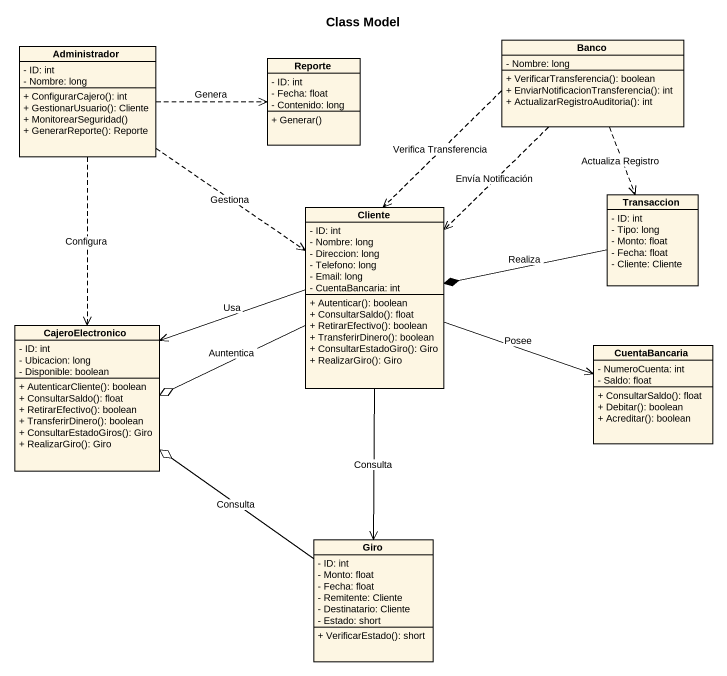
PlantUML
@startuml
title Class Model
hide circle
hide empty members
skinparam classAttributeIconSize 0
class Administrador {
  - ID: int
  - Nombre: long
  + ConfigurarCajero(): int
  + GestionarUsuario(): Cliente
  + MonitorearSeguridad()
  + GenerarReporte(): Reporte
}
class Reporte {
  - ID: int
  - Fecha: float
  - Contenido: long
  + Generar()
}
class Banco {
  - Nombre: long
  + VerificarTransferencia(): boolean
  + EnviarNotificacionTransferencia(): int
  + ActualizarRegistroAuditoria(): int
}
class Cliente {
  - ID: int
  - Nombre: long
  - Direccion: long
  - Telefono: long
  - Email: long
  - CuentaBancaria: int
  + Autenticar(): boolean
  + ConsultarSaldo(): float
  + RetirarEfectivo(): boolean
  + TransferirDinero(): boolean
  + ConsultarEstadoGiro(): Giro
  + RealizarGiro(): Giro
}
class Transaccion {
  - ID: int
  - Tipo: long
  - Monto: float
  - Fecha: float
  - Cliente: Cliente
}
class CajeroElectronico {
  - ID: int
  - Ubicacion: long
  - Disponible: boolean
  + AutenticarCliente(): boolean
  + ConsultarSaldo(): float
  + RetirarEfectivo(): boolean
  + TransferirDinero(): boolean
  + ConsultarEstadoGiros(): Giro
  + RealizarGiro(): Giro
}
class CuentaBancaria {
  - NumeroCuenta: int
  - Saldo: float
  + ConsultarSaldo(): float
  + Debitar(): boolean
  + Acreditar(): boolean
}
class Giro {
  - ID: int
  - Monto: float
  - Fecha: float
  - Remitente: Cliente
  - Destinatario: Cliente
  - Estado: short
  + VerificarEstado(): short
}
Administrador .right.> Reporte : Genera
Administrador ..> Cliente : Gestiona
Administrador ..> CajeroElectronico : Configura
Banco ..> Cliente : Verifica Transferencia
Banco ..> Cliente : Envía Notificación
Banco ..> Transaccion : Actualiza Registro
Cliente -left-> CajeroElectronico : Usa
Cliente -left-o CajeroElectronico : Auntentica
Cliente -right-> CuentaBancaria : Posee
Cliente --> Giro : Consulta
Transaccion -left-* Cliente : Realiza
Giro -up-o CajeroElectronico : Consulta
@enduml
